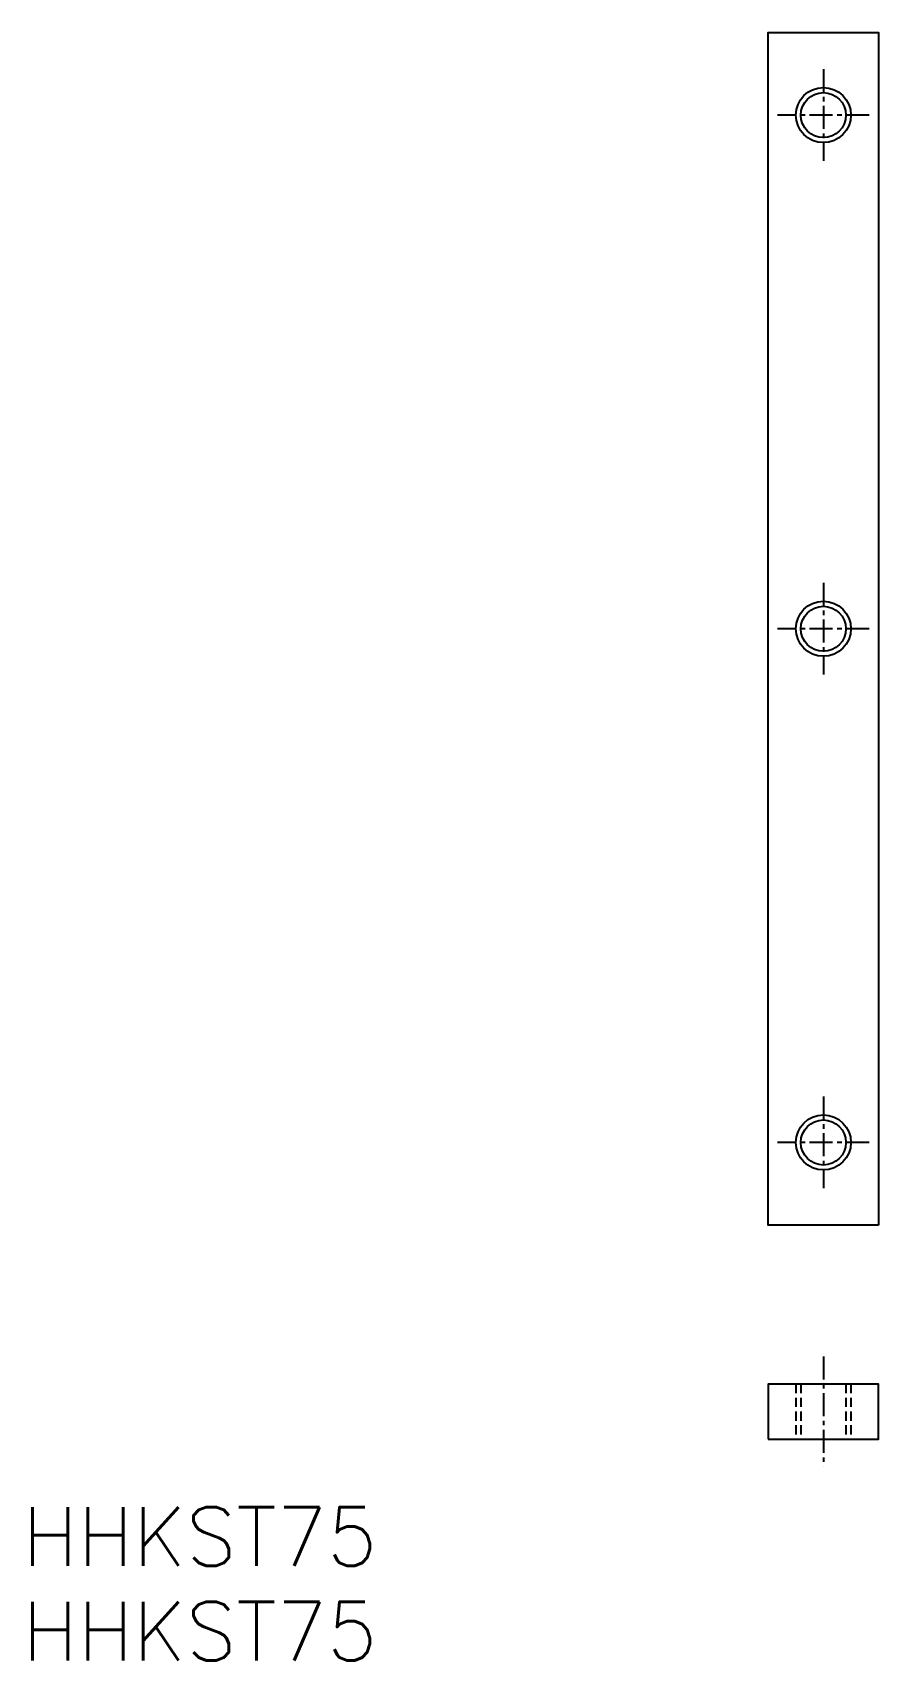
# Model space of a CAD drawing. Extents: x -43.1 to 3, y -28.2 to 60.5.
import ezdxf

# ---------------------------------------------------------------- set-up
doc = ezdxf.new("R2010")
doc.units = 0
doc.linetypes.add('CENTER', pattern=[2, 1.25, -0.25, 0.25, -0.25])
doc.linetypes.add('DASHED', pattern=[0.75, 0.5, -0.25])
doc.layers.get('0').update_dxf_attribs({"linetype": 'CONTINUOUS'})
doc.layers.add('CENTER', color=1, linetype='CENTER')
doc.styles.get("Standard").update_dxf_attribs({"font": 'txt.shx', "bigfont": 'bigfont.shx'})

msp = doc.modelspace()

# ---------------------------------------------------------------- linework, layer by layer
at = {"color": 3, "linetype": 'DASHED'}
for p, q in [((-1.5, -13.167), (-1.5, -16.167)), ((-1.229, -13.167), (-1.229, -16.167)), ((1.229, -13.167), (1.229, -16.167)), ((1.5, -13.167), (1.5, -16.167))]:
    msp.add_line(p, q, dxfattribs=at)
at = {"color": 7, "linetype": 'CONTINUOUS'}
for points in [[(3, -4.5), (-3, -4.5), (-3, 60.5), (3, 60.5)], [(-3, -16.167), (3, -16.167), (3, -13.167), (-3, -13.167)]]:
    msp.add_lwpolyline(points, close=True, dxfattribs=at)
at = {"color": 3, "linetype": 'CONTINUOUS'}
for centre in [(0, 56), (0, 28), (0, 0)]:
    msp.add_circle(centre, 1.5, dxfattribs=at)
at = {"color": 7, "linetype": 'CONTINUOUS'}
for centre in [(0, 56), (0, 28), (0, 0)]:
    msp.add_circle(centre, 1.229, dxfattribs=at)
at = {"layer": 'CENTER', "color": 1, "linetype": 'CENTER'}
for p, q in [((0, 58.5), (0, 53.5)), ((2.5, 56), (-2.5, 56)), ((0, 30.5), (0, 25.5)), ((2.5, 28), (-2.5, 28)), ((0, 2.5), (0, -2.5)), ((2.5, 0), (-2.5, 0)), ((0, -11.667), (0, -17.667))]:
    msp.add_line(p, q, dxfattribs=at)

# ---------------------------------------------------------------- texts
at = {"color": 7, "linetype": 'CONTINUOUS'}
for p in [(-43.639, -23.074), (-43.639, -28.235)]:
    msp.add_text('HHKST75', height=3.2, dxfattribs=at).set_placement(p)

doc.saveas('drawing.dxf')
